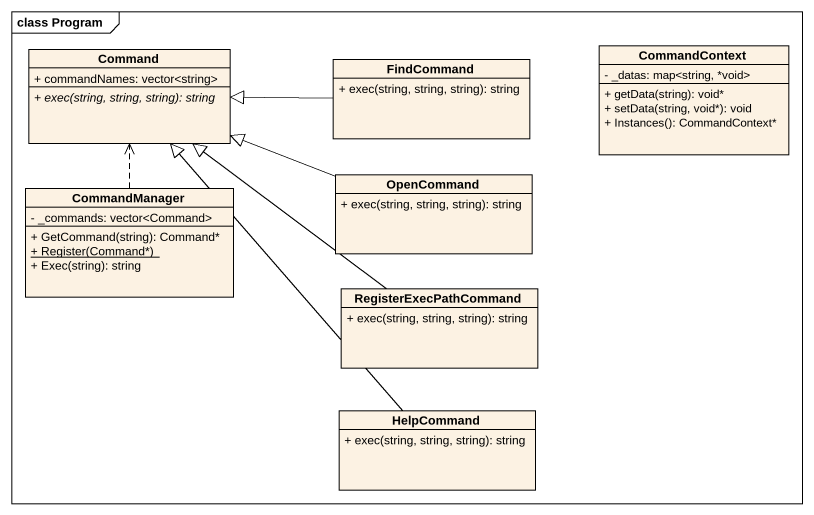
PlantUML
@startuml
mainframe class Program
hide circle
hide empty members
skinparam classAttributeIconSize 0
class Command {
  + commandNames: vector<string>
  {abstract} + exec(string, string, string): string
}
class FindCommand {
  + exec(string, string, string): string
}
class CommandContext {
  - _datas: map<string, *void>
  + getData(string): void*
  + setData(string, void*): void
  + Instances(): CommandContext*
}
class CommandManager {
  - _commands: vector<Command>
  + GetCommand(string): Command*
  {static} + Register(Command*)
  + Exec(string): string
}
class OpenCommand {
  + exec(string, string, string): string
}
class RegisterExecPathCommand {
  + exec(string, string, string): string
}
class HelpCommand {
  + exec(string, string, string): string
}
FindCommand -left-|> Command
CommandManager .up.> Command
OpenCommand -left-|> Command
RegisterExecPathCommand -up-|> Command
HelpCommand -up-|> Command
@enduml
